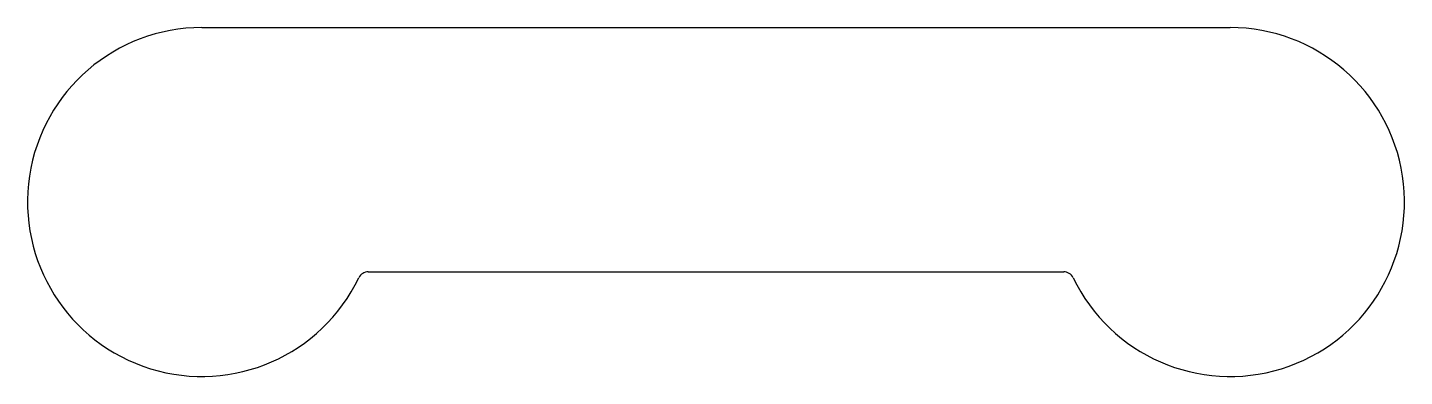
# Model space of a CAD drawing. Extents: x 2785.9 to 2825.4, y 661.5 to 671.5.
import ezdxf

# ---------------------------------------------------------------- set-up
doc = ezdxf.new("R2010")
doc.units = 0
doc.layers.get('0').update_dxf_attribs({"linetype": 'CONTINUOUS'})

msp = doc.modelspace()

# ---------------------------------------------------------------- linework, layer by layer
for p, q in [((2790.94, 671.51), (2820.44, 671.51)), ((2795.715, 664.51), (2815.665, 664.51))]:
    msp.add_line(p, q)
for centre, radius, start, end in [((2790.94, 666.51), 5, 90, 334.2807), ((2820.44, 666.51), 5, 205.7193, 90), ((2795.715, 664.21), 0.3, 90, 154.2807), ((2815.665, 664.21), 0.3, 25.7193, 90)]:
    msp.add_arc(centre, radius, start, end)

doc.saveas('drawing.dxf')
